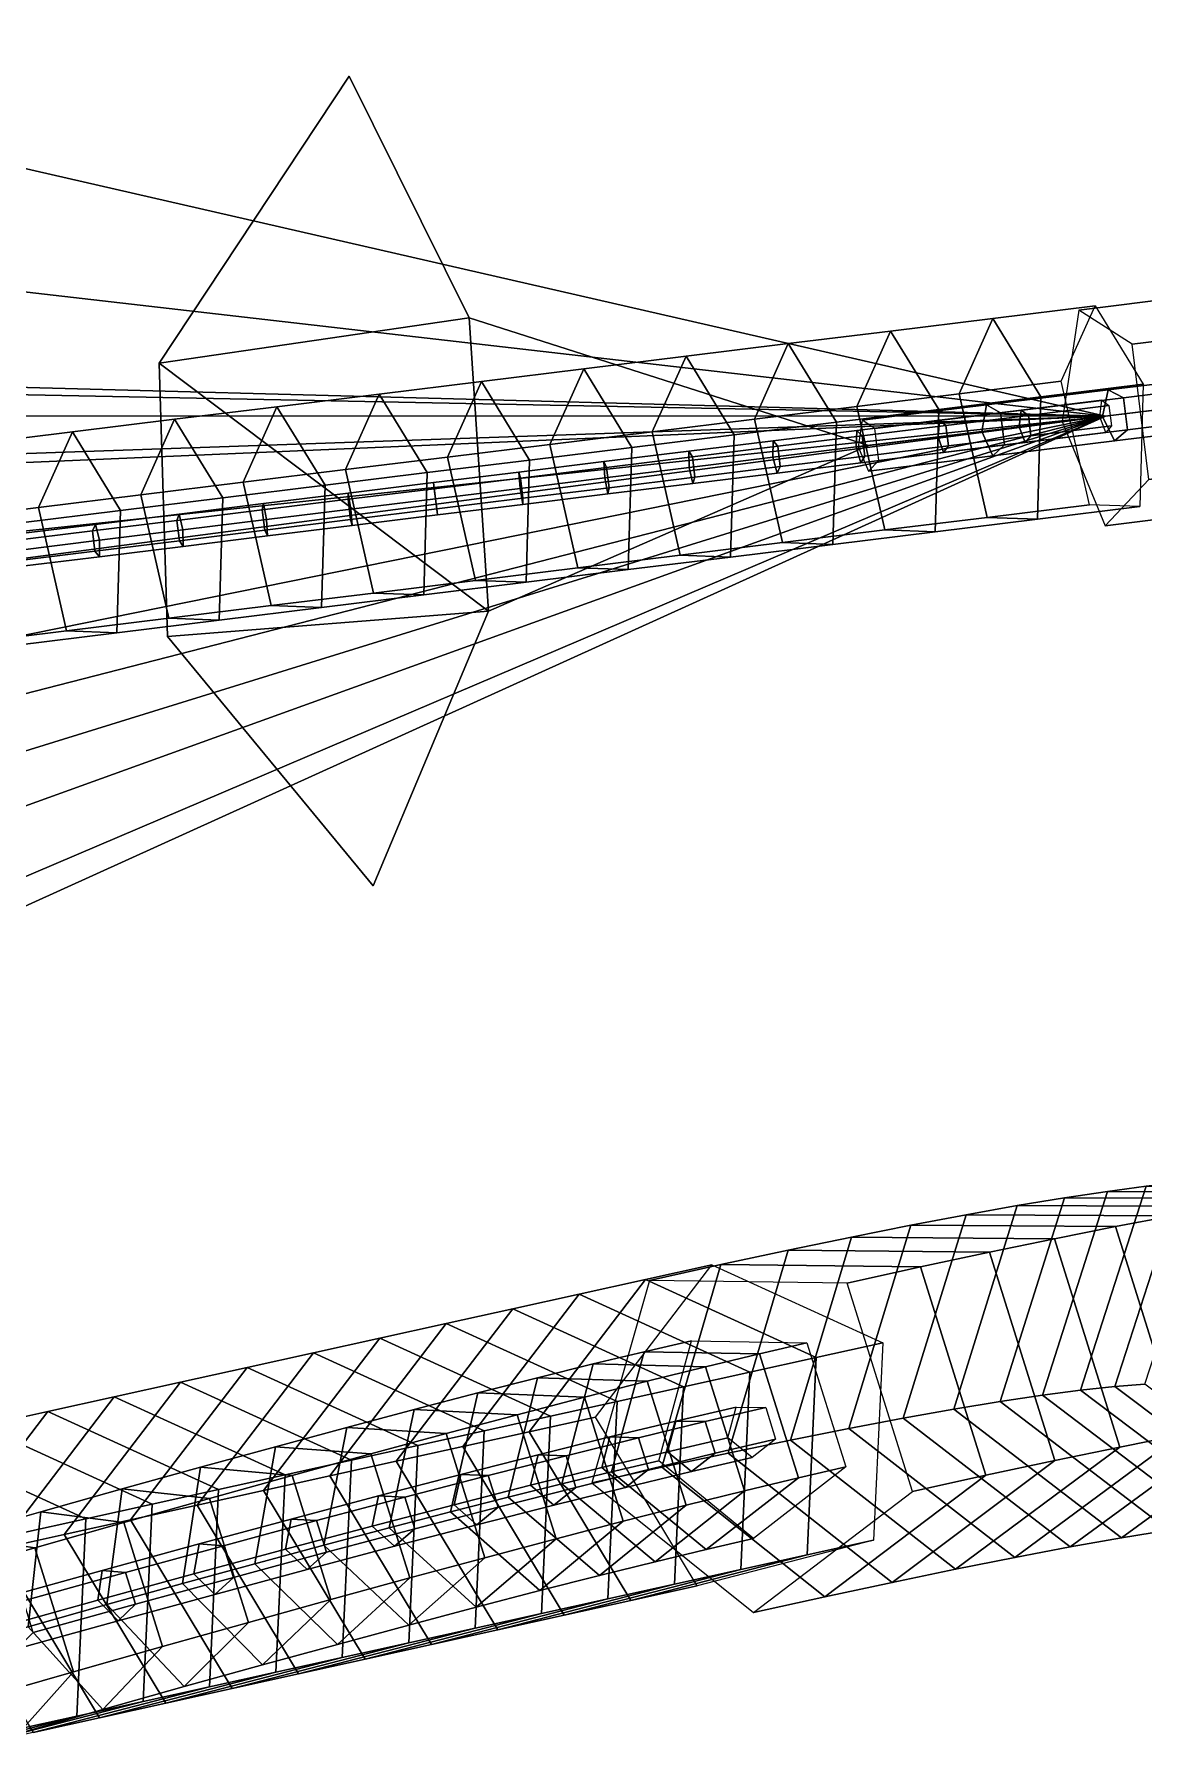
# Model space of a CAD drawing. Header units: metres. Extents: x -366 to 149, y -229 to 234.
# Drawn here: x -53.7 to -33.71, y -27.98 to 2.64 of the extents above; entities that cross this region are included whole.
import ezdxf

# ---------------------------------------------------------------- set-up
doc = ezdxf.new("R2010")
doc.units = ezdxf.units.M

msp = doc.modelspace()

# ---------------------------------------------------------------- linework, layer by layer
at = {"layer": 'coral-li_Intrnd', "color": 3}
for points in [[(-33.01502, -2.1002, 244.0202), (-34.8826, -2.3305, 244.7988), (-35.1802, -4.339, 243.492), (-33.3756, -4.1165, 242.7415)], [(-31.9489, -2.7034, 246.1011), (-33.919, -2.9464, 246.9255), (-34.8826, -2.3305, 244.7988), (-33.01502, -2.1002, 244.0202)], [(-34.5859, -2.2537, 245.5322), (-36.4283, -2.481, 246.3011), (-37.03759, -3.842, 244.439), (-35.1952, -3.6148, 243.6701)], [(-33.7193, -3.6686, 247.1905), (-35.5617, -3.8959, 247.9594), (-36.4283, -2.481, 246.3011), (-34.5859, -2.2537, 245.5322)], [(-38.2707, -2.7082, 247.07), (-40.113, -2.9354, 247.8389), (-40.7223, -4.2965, 245.9769), (-38.8799, -4.06931, 245.2079)], [(-37.404, -4.1231, 248.7283), (-39.2464, -4.3503, 249.4972), (-40.113, -2.9354, 247.8389), (-38.2707, -2.7082, 247.07)], [(-36.4283, -2.481, 246.3011), (-38.2707, -2.7082, 247.07), (-38.8799, -4.06931, 245.2079), (-37.03759, -3.842, 244.439)], [(-35.5617, -3.8959, 247.9594), (-37.404, -4.1231, 248.7283), (-38.2707, -2.7082, 247.07), (-36.4283, -2.481, 246.3011)], [(-31.6483, -5.1404, 246.1011), (-33.6184, -5.3834, 246.9255), (-33.919, -2.9464, 246.9255), (-31.9489, -2.7034, 246.1011)], [(-40.113, -2.9354, 247.8389), (-41.9554, -3.1627, 248.6078), (-42.5646, -4.5237, 246.7458), (-40.7223, -4.2965, 245.9769)], [(-39.2464, -4.3503, 249.4972), (-41.08879, -4.5776, 250.2661), (-41.9554, -3.1627, 248.6078), (-40.113, -2.9354, 247.8389)], [(-41.9554, -3.1627, 248.6078), (-43.7977, -3.3899, 249.3767), (-44.407, -4.751, 247.5147), (-42.5646, -4.5237, 246.7458)], [(-41.08879, -4.5776, 250.2661), (-42.9311, -4.8048, 251.035), (-43.7977, -3.3899, 249.3767), (-41.9554, -3.1627, 248.6078)], [(-45.6401, -3.6171, 250.1456), (-47.4824, -3.8444, 250.9145), (-48.09174, -5.2054, 249.0525), (-46.2493, -4.9782, 248.2836)], [(-44.7735, -5.03208, 251.804), (-46.6158, -5.2593, 252.5729), (-47.4824, -3.8444, 250.9145), (-45.6401, -3.6171, 250.1456)], [(-43.7977, -3.3899, 249.3767), (-45.6401, -3.6171, 250.1456), (-46.2493, -4.9782, 248.2836), (-44.407, -4.751, 247.5147)], [(-42.9311, -4.8048, 251.035), (-44.7735, -5.03208, 251.804), (-45.6401, -3.6171, 250.1456), (-43.7977, -3.3899, 249.3767)], [(-35.1952, -3.6148, 243.6701), (-37.03759, -3.842, 244.439), (-36.5328, -6.06542, 244.9914), (-34.6904, -5.8381, 244.2225)], [(-33.7835, -5.8712, 246.3858), (-35.6259, -6.09851, 247.1547), (-35.5617, -3.8959, 247.9594), (-33.7193, -3.6686, 247.1905)], [(-47.4824, -3.8444, 250.9145), (-49.3248, -4.07163, 251.6834), (-49.934, -5.4327, 249.8214), (-48.09174, -5.2054, 249.0525)], [(-46.6158, -5.2593, 252.5729), (-48.4582, -5.4865, 253.3418), (-49.3248, -4.07163, 251.6834), (-47.4824, -3.8444, 250.9145)], [(-37.03759, -3.842, 244.439), (-38.8799, -4.06931, 245.2079), (-38.3751, -6.2926, 245.7603), (-36.5328, -6.06542, 244.9914)], [(-35.6259, -6.09851, 247.1547), (-37.4682, -6.3257, 247.9236), (-37.404, -4.1231, 248.7283), (-35.5617, -3.8959, 247.9594)], [(-49.3248, -4.07163, 251.6834), (-51.1672, -4.2988, 252.4523), (-51.7764, -5.6599, 250.5903), (-49.934, -5.4327, 249.8214)], [(-48.4582, -5.4865, 253.3418), (-50.3005, -5.7137, 254.1107), (-51.1672, -4.2988, 252.4523), (-49.3248, -4.07163, 251.6834)], [(-38.8799, -4.06931, 245.2079), (-40.7223, -4.2965, 245.9769), (-40.2175, -6.5198, 246.5292), (-38.3751, -6.2926, 245.7603)], [(-37.4682, -6.3257, 247.9236), (-39.3106, -6.5529, 248.6925), (-39.2464, -4.3503, 249.4972), (-37.404, -4.1231, 248.7283)], [(-33.3756, -4.1165, 242.7415), (-35.1802, -4.339, 243.492), (-34.4034, -6.215, 244.7988), (-32.5359, -5.9847, 244.0202)], [(-53.00957, -4.5261, 253.2212), (-54.8519, -4.7533, 253.9901), (-55.4611, -6.1144, 252.1281), (-53.6188, -5.8871, 251.3592)], [(-52.1429, -5.941, 254.8796), (-53.9852, -6.1682, 255.6485), (-54.8519, -4.7533, 253.9901), (-53.00957, -4.5261, 253.2212)], [(-51.1672, -4.2988, 252.4523), (-53.00957, -4.5261, 253.2212), (-53.6188, -5.8871, 251.3592), (-51.7764, -5.6599, 250.5903)], [(-50.3005, -5.7137, 254.1107), (-52.1429, -5.941, 254.8796), (-53.00957, -4.5261, 253.2212), (-51.1672, -4.2988, 252.4523)], [(-42.5646, -4.5237, 246.7458), (-44.407, -4.751, 247.5147), (-43.9022, -6.9743, 248.067), (-42.05991, -6.7471, 247.2981)], [(-41.1529, -6.7802, 249.4614), (-42.9953, -7.00744, 250.2303), (-42.9311, -4.8048, 251.035), (-41.08879, -4.5776, 250.2661)], [(-40.7223, -4.2965, 245.9769), (-42.5646, -4.5237, 246.7458), (-42.05991, -6.7471, 247.2981), (-40.2175, -6.5198, 246.5292)], [(-39.3106, -6.5529, 248.6925), (-41.1529, -6.7802, 249.4614), (-41.08879, -4.5776, 250.2661), (-39.2464, -4.3503, 249.4972)], [(-44.407, -4.751, 247.5147), (-46.2493, -4.9782, 248.2836), (-45.7446, -7.2015, 248.836), (-43.9022, -6.9743, 248.067)], [(-42.9953, -7.00744, 250.2303), (-44.8377, -7.2346, 250.9992), (-44.7735, -5.03208, 251.804), (-42.9311, -4.8048, 251.035)], [(-48.09174, -5.2054, 249.0525), (-49.934, -5.4327, 249.8214), (-49.4293, -7.656, 250.3738), (-47.5869, -7.4288, 249.6049)], [(-46.2493, -4.9782, 248.2836), (-48.09174, -5.2054, 249.0525), (-47.5869, -7.4288, 249.6049), (-45.7446, -7.2015, 248.836)], [(-44.8377, -7.2346, 250.9992), (-46.68, -7.4619, 251.7681), (-46.6158, -5.2593, 252.5729), (-44.7735, -5.03208, 251.804)], [(-32.5359, -5.9847, 244.0202), (-34.4034, -6.215, 244.7988), (-33.6184, -5.3834, 246.9255), (-31.6483, -5.1404, 246.1011)], [(-49.934, -5.4327, 249.8214), (-51.7764, -5.6599, 250.5903), (-51.2716, -7.8832, 251.1427), (-49.4293, -7.656, 250.3738)], [(-48.5224, -7.6891, 252.537), (-50.3647, -7.9163, 253.3059), (-50.3005, -5.7137, 254.1107), (-48.4582, -5.4865, 253.3418)], [(-46.68, -7.4619, 251.7681), (-48.5224, -7.6891, 252.537), (-48.4582, -5.4865, 253.3418), (-46.6158, -5.2593, 252.5729)], [(-51.7764, -5.6599, 250.5903), (-53.6188, -5.8871, 251.3592), (-53.114, -8.1105, 251.9116), (-51.2716, -7.8832, 251.1427)], [(-50.3647, -7.9163, 253.3059), (-52.2071, -8.1436, 254.0748), (-52.1429, -5.941, 254.8796), (-50.3005, -5.7137, 254.1107)], [(-53.6188, -5.8871, 251.3592), (-55.4611, -6.1144, 252.1281), (-54.9564, -8.3377, 252.6805), (-53.114, -8.1105, 251.9116)], [(-52.2071, -8.1436, 254.0748), (-54.0495, -8.3708, 254.8437), (-53.9852, -6.1682, 255.6485), (-52.1429, -5.941, 254.8796)], [(-36.5328, -6.06542, 244.9914), (-38.3751, -6.2926, 245.7603), (-37.4682, -6.3257, 247.9236), (-35.6259, -6.09851, 247.1547)], [(-34.6904, -5.8381, 244.2225), (-36.5328, -6.06542, 244.9914), (-35.6259, -6.09851, 247.1547), (-33.7835, -5.8712, 246.3858)], [(-38.3751, -6.2926, 245.7603), (-40.2175, -6.5198, 246.5292), (-39.3106, -6.5529, 248.6925), (-37.4682, -6.3257, 247.9236)], [(-40.2175, -6.5198, 246.5292), (-42.05991, -6.7471, 247.2981), (-41.1529, -6.7802, 249.4614), (-39.3106, -6.5529, 248.6925)], [(-43.9022, -6.9743, 248.067), (-45.7446, -7.2015, 248.836), (-44.8377, -7.2346, 250.9992), (-42.9953, -7.00744, 250.2303)], [(-42.05991, -6.7471, 247.2981), (-43.9022, -6.9743, 248.067), (-42.9953, -7.00744, 250.2303), (-41.1529, -6.7802, 249.4614)], [(-45.7446, -7.2015, 248.836), (-47.5869, -7.4288, 249.6049), (-46.68, -7.4619, 251.7681), (-44.8377, -7.2346, 250.9992)], [(-47.5869, -7.4288, 249.6049), (-49.4293, -7.656, 250.3738), (-48.5224, -7.6891, 252.537), (-46.68, -7.4619, 251.7681)], [(-51.2716, -7.8832, 251.1427), (-53.114, -8.1105, 251.9116), (-52.2071, -8.1436, 254.0748), (-50.3647, -7.9163, 253.3059)], [(-49.4293, -7.656, 250.3738), (-51.2716, -7.8832, 251.1427), (-50.3647, -7.9163, 253.3059), (-48.5224, -7.6891, 252.537)], [(-53.114, -8.1105, 251.9116), (-54.9564, -8.3377, 252.6805), (-54.0495, -8.3708, 254.8437), (-52.2071, -8.1436, 254.0748)], [(-33.03962, -18.04634, 348.9781), (-33.664, -18.1145, 352.208), (-34.847, -21.788, 351.902), (-34.2325, -21.7207, 348.7269)], [(-32.4908, -18.00245, 345.7341), (-33.03962, -18.04634, 348.9781), (-34.2325, -21.7207, 348.7269), (-33.6924, -21.6774, 345.5378)], [(-35.1385, -18.3235, 358.6177), (-35.9876, -18.4643, 361.7936), (-37.1332, -22.1325, 361.3249), (-36.2978, -21.9939, 358.2029)], [(-34.3638, -18.2069, 355.4219), (-35.1385, -18.3235, 358.6177), (-36.2978, -21.9939, 358.2029), (-35.5356, -21.8791, 355.0613)], [(-31.3759, -18.3341, 359.529), (-32.2473, -18.4784, 362.7926), (-35.9876, -18.4643, 361.7936), (-35.1385, -18.3235, 358.6177)], [(-33.664, -18.1145, 352.208), (-34.3638, -18.2069, 355.4219), (-35.5356, -21.8791, 355.0613), (-34.847, -21.788, 351.902)], [(-30.5809, -18.2146, 356.245), (-31.3759, -18.3341, 359.529), (-35.1385, -18.3235, 358.6177), (-34.3638, -18.2069, 355.4219)], [(-29.8629, -18.1199, 352.9424), (-30.5809, -18.2146, 356.245), (-34.3638, -18.2069, 355.4219), (-33.664, -18.1145, 352.208)], [(-36.9106, -18.6291, 364.9476), (-37.9071, -18.8178, 368.0779), (-39.0215, -22.4805, 367.5025), (-38.0413, -22.2947, 364.4254)], [(-35.9876, -18.4643, 361.7936), (-36.9106, -18.6291, 364.9476), (-38.0413, -22.2947, 364.4254), (-37.1332, -22.1325, 361.3249)], [(-33.1948, -18.6474, 366.0338), (-34.2176, -18.841, 369.2505), (-37.9071, -18.8178, 368.0779), (-36.9106, -18.6291, 364.9476)], [(-32.2473, -18.4784, 362.7926), (-33.1948, -18.6474, 366.0338), (-36.9106, -18.6291, 364.9476), (-35.9876, -18.4643, 361.7936)], [(-32.01791, -22.4013, 366.182), (-33.04075, -22.5949, 369.3988), (-34.2176, -18.841, 369.2505), (-33.1948, -18.6474, 366.0338)], [(-37.9071, -18.8178, 368.0779), (-38.9763, -19.03046, 371.1825), (-40.07323, -22.6897, 370.5544), (-39.0215, -22.4805, 367.5025)], [(-34.2176, -18.841, 369.2505), (-35.3152, -19.05914, 372.4409), (-38.9763, -19.03046, 371.1825), (-37.9071, -18.8178, 368.0779)], [(-33.04075, -22.5949, 369.3988), (-34.1383, -22.813, 372.5892), (-35.3152, -19.05914, 372.4409), (-34.2176, -18.841, 369.2505)], [(-40.1176, -19.2667, 374.2596), (-41.3304, -19.5265, 377.3073), (-42.3887, -23.1778, 376.5751), (-41.1958, -22.9221, 373.5792)], [(-36.487, -19.3015, 375.6031), (-37.7322, -19.5682, 378.7352), (-41.3304, -19.5265, 377.3073), (-40.1176, -19.2667, 374.2596)], [(-38.9763, -19.03046, 371.1825), (-40.1176, -19.2667, 374.2596), (-41.1958, -22.9221, 373.5792), (-40.07323, -22.6897, 370.5544)], [(-35.3152, -19.05914, 372.4409), (-36.487, -19.3015, 375.6031), (-40.1176, -19.2667, 374.2596), (-38.9763, -19.03046, 371.1825)], [(-34.1383, -22.813, 372.5892), (-35.3101, -23.05548, 375.7514), (-36.487, -19.3015, 375.6031), (-35.3152, -19.05914, 372.4409)], [(-41.4886, -19.5305, 380.8287), (-42.6849, -19.7945, 383.6408), (-44.7821, -22.5407, 382.4909), (-43.5859, -22.2768, 379.6788)], [(-41.3304, -19.5265, 377.3073), (-42.6139, -19.8098, 380.3238), (-43.6511, -23.4564, 379.5403), (-42.3887, -23.1778, 376.5751)], [(-38.4127, -20.9378, 382.005), (-39.6089, -21.2018, 384.8172), (-42.6849, -19.7945, 383.6408), (-41.4886, -19.5305, 380.8287)], [(-37.7322, -19.5682, 378.7352), (-39.05006, -19.8589, 381.8352), (-42.6139, -19.8098, 380.3238), (-41.3304, -19.5265, 377.3073)], [(-36.5553, -23.3221, 378.8835), (-37.8731, -23.6128, 381.9835), (-39.05006, -19.8589, 381.8352), (-37.7322, -19.5682, 378.7352)], [(-35.3101, -23.05548, 375.7514), (-36.5553, -23.3221, 378.8835), (-37.7322, -19.5682, 378.7352), (-36.487, -19.3015, 375.6031)], [(-42.6849, -19.7945, 383.6408), (-43.8811, -20.05846, 386.453), (-45.9784, -22.8047, 385.3031), (-44.7821, -22.5407, 382.4909)], [(-39.6089, -21.2018, 384.8172), (-40.8052, -21.4657, 387.6294), (-43.8811, -20.05846, 386.453), (-42.6849, -19.7945, 383.6408)], [(-43.8811, -20.05846, 386.453), (-45.07737, -20.3224, 389.2652), (-47.1746, -23.06868, 388.1153), (-45.9784, -22.8047, 385.3031)], [(-40.8052, -21.4657, 387.6294), (-42.00145, -21.7297, 390.4415), (-45.07737, -20.3224, 389.2652), (-43.8811, -20.05846, 386.453)], [(-45.07737, -20.3224, 389.2652), (-46.2736, -20.5863, 392.0773), (-48.3708, -23.3326, 390.9274), (-47.1746, -23.06868, 388.1153)], [(-42.00145, -21.7297, 390.4415), (-43.1976, -21.9936, 393.2537), (-46.2736, -20.5863, 392.0773), (-45.07737, -20.3224, 389.2652)], [(-46.2736, -20.5863, 392.0773), (-47.4698, -20.8503, 394.8895), (-49.5671, -23.5965, 393.7396), (-48.3708, -23.3326, 390.9274)], [(-43.1976, -21.9936, 393.2537), (-44.3939, -22.2576, 396.0659), (-47.4698, -20.8503, 394.8895), (-46.2736, -20.5863, 392.0773)], [(-48.666, -21.1142, 397.7017), (-49.8623, -21.3782, 400.5138), (-51.9595, -24.1244, 399.3639), (-50.7633, -23.8605, 396.5518)], [(-47.4698, -20.8503, 394.8895), (-48.666, -21.1142, 397.7017), (-50.7633, -23.8605, 396.5518), (-49.5671, -23.5965, 393.7396)], [(-45.5901, -22.5215, 398.878), (-46.7863, -22.7855, 401.6902), (-49.8623, -21.3782, 400.5138), (-48.666, -21.1142, 397.7017)], [(-44.3939, -22.2576, 396.0659), (-45.5901, -22.5215, 398.878), (-48.666, -21.1142, 397.7017), (-47.4698, -20.8503, 394.8895)], [(-42.7095, -21.09443, 382.2798), (-43.6303, -21.316, 383.9768), (-44.1904, -23.4734, 383.3918), (-43.2996, -23.2588, 381.7534)], [(-40.6325, -21.1337, 383.2772), (-41.6021, -21.3669, 385.0696), (-43.6303, -21.316, 383.9768), (-42.7095, -21.09443, 382.2798)], [(-41.8563, -20.8968, 380.511), (-42.7095, -21.09443, 382.2798), (-43.2996, -23.2588, 381.7534), (-42.4465, -23.06125, 379.9846)], [(-39.7794, -20.9361, 381.5084), (-40.6325, -21.1337, 383.2772), (-42.7095, -21.09443, 382.2798), (-41.8563, -20.8968, 380.511)], [(-39.07891, -23.1705, 381.5966), (-39.932, -23.3681, 383.3654), (-40.6325, -21.1337, 383.2772), (-39.7794, -20.9361, 381.5084)], [(-38.5768, -24.4925, 381.6016), (-39.773, -24.7565, 384.4137), (-39.6089, -21.2018, 384.8172), (-38.4127, -20.9378, 382.005)], [(-49.8623, -21.3782, 400.5138), (-51.05855, -21.6421, 403.326), (-53.1558, -24.3884, 402.1761), (-51.9595, -24.1244, 399.3639)], [(-46.7863, -22.7855, 401.6902), (-47.9826, -23.04949, 404.5023), (-51.05855, -21.6421, 403.326), (-49.8623, -21.3782, 400.5138)], [(-43.6303, -21.316, 383.9768), (-44.6289, -21.564, 385.6255), (-45.1563, -23.7133, 384.9834), (-44.1904, -23.4734, 383.3918)], [(-41.6021, -21.3669, 385.0696), (-42.654, -21.6279, 386.8112), (-44.6289, -21.564, 385.6255), (-43.6303, -21.316, 383.9768)], [(-40.9016, -23.6013, 385.1579), (-41.9535, -23.8623, 386.8994), (-42.654, -21.6279, 386.8112), (-41.6021, -21.3669, 385.0696)], [(-39.932, -23.3681, 383.3654), (-40.9016, -23.6013, 385.1579), (-41.6021, -21.3669, 385.0696), (-40.6325, -21.1337, 383.2772)], [(-39.773, -24.7565, 384.4137), (-40.9693, -25.02048, 387.2259), (-40.8052, -21.4657, 387.6294), (-39.6089, -21.2018, 384.8172)], [(-51.05855, -21.6421, 403.326), (-52.2547, -21.9061, 406.1382), (-54.352, -24.6524, 404.9883), (-53.1558, -24.3884, 402.1761)], [(-47.9826, -23.04949, 404.5023), (-49.1788, -23.3134, 407.3145), (-52.2547, -21.9061, 406.1382), (-51.05855, -21.6421, 403.326)], [(-44.6289, -21.564, 385.6255), (-45.703, -21.8377, 387.2218), (-46.1951, -23.9781, 386.5244), (-45.1563, -23.7133, 384.9834)], [(-42.654, -21.6279, 386.8112), (-43.7856, -21.916, 388.4976), (-45.703, -21.8377, 387.2218), (-44.6289, -21.564, 385.6255)], [(-41.9535, -23.8623, 386.8994), (-43.08517, -24.1504, 388.5858), (-43.7856, -21.916, 388.4976), (-42.654, -21.6279, 386.8112)], [(-42.1655, -25.2844, 390.0381), (-43.3618, -25.5483, 392.8502), (-43.1976, -21.9936, 393.2537), (-42.00145, -21.7297, 390.4415)], [(-40.9693, -25.02048, 387.2259), (-42.1655, -25.2844, 390.0381), (-42.00145, -21.7297, 390.4415), (-40.8052, -21.4657, 387.6294)], [(-34.2325, -21.7207, 348.7269), (-34.847, -21.788, 351.902), (-31.7881, -24.09811, 352.4444), (-31.1636, -24.02993, 349.2145)], [(-33.6924, -21.6774, 345.5378), (-34.2325, -21.7207, 348.7269), (-31.1636, -24.02993, 349.2145), (-30.6149, -23.986, 345.9704)], [(-52.2547, -21.9061, 406.1382), (-53.451, -22.17, 408.9503), (-55.5483, -24.9163, 407.8004), (-54.352, -24.6524, 404.9883)], [(-49.1788, -23.3134, 407.3145), (-50.3751, -23.5773, 410.1267), (-53.451, -22.17, 408.9503), (-52.2547, -21.9061, 406.1382)], [(-45.703, -21.8377, 387.2218), (-46.8501, -22.1365, 388.7619), (-47.3043, -24.2671, 388.011), (-46.1951, -23.9781, 386.5244)], [(-43.7856, -21.916, 388.4976), (-44.9943, -22.2307, 390.1248), (-46.8501, -22.1365, 388.7619), (-45.703, -21.8377, 387.2218)], [(-43.08517, -24.1504, 388.5858), (-44.2938, -24.4651, 390.213), (-44.9943, -22.2307, 390.1248), (-43.7856, -21.916, 388.4976)], [(-43.3618, -25.5483, 392.8502), (-44.558, -25.8123, 395.6624), (-44.3939, -22.2576, 396.0659), (-43.1976, -21.9936, 393.2537)], [(-36.2978, -21.9939, 358.2029), (-37.1332, -22.1325, 361.3249), (-34.1116, -24.4479, 362.0299), (-33.2625, -24.3071, 358.8541)], [(-35.5356, -21.8791, 355.0613), (-36.2978, -21.9939, 358.2029), (-33.2625, -24.3071, 358.8541), (-32.4878, -24.1905, 355.6582)], [(-34.847, -21.788, 351.902), (-35.5356, -21.8791, 355.0613), (-32.4878, -24.1905, 355.6582), (-31.7881, -24.09811, 352.4444)], [(-53.451, -22.17, 408.9503), (-54.6472, -22.434, 411.7625), (-56.7445, -25.1803, 410.6126), (-55.5483, -24.9163, 407.8004)], [(-50.3751, -23.5773, 410.1267), (-51.5713, -23.8413, 412.9388), (-54.6472, -22.434, 411.7625), (-53.451, -22.17, 408.9503)], [(-46.8501, -22.1365, 388.7619), (-48.06726, -22.4596, 390.2422), (-48.4812, -24.5797, 389.4397), (-47.3043, -24.2671, 388.011)], [(-44.9943, -22.2307, 390.1248), (-46.277, -22.571, 391.6888), (-48.06726, -22.4596, 390.2422), (-46.8501, -22.1365, 388.7619)], [(-44.2938, -24.4651, 390.213), (-45.5765, -24.8054, 391.777), (-46.277, -22.571, 391.6888), (-44.9943, -22.2307, 390.1248)], [(-44.558, -25.8123, 395.6624), (-45.7542, -26.07629, 398.4745), (-45.5901, -22.5215, 398.878), (-44.3939, -22.2576, 396.0659)], [(-43.5859, -22.2768, 379.6788), (-44.7821, -22.5407, 382.4909), (-42.9519, -25.5793, 382.9843), (-41.7557, -25.3153, 380.1721)], [(-38.0413, -22.2947, 364.4254), (-39.0215, -22.4805, 367.5025), (-36.03117, -24.8014, 368.3142), (-35.03474, -24.6127, 365.184)], [(-37.1332, -22.1325, 361.3249), (-38.0413, -22.2947, 364.4254), (-35.03474, -24.6127, 365.184), (-34.1116, -24.4479, 362.0299)], [(-34.1116, -24.4479, 362.0299), (-35.03474, -24.6127, 365.184), (-32.01791, -22.4013, 366.182), (-31.07047, -22.2323, 362.9409)], [(-33.2625, -24.3071, 358.8541), (-34.1116, -24.4479, 362.0299), (-31.07047, -22.2323, 362.9409), (-30.199, -22.08802, 359.6773)], [(-51.5713, -23.8413, 412.9388), (-52.7675, -24.1053, 415.751), (-55.8434, -22.6979, 414.5746), (-54.6472, -22.434, 411.7625)], [(-48.06726, -22.4596, 390.2422), (-49.3516, -22.8063, 391.6589), (-49.7229, -24.915, 390.807), (-48.4812, -24.5797, 389.4397)], [(-46.277, -22.571, 391.6888), (-47.6307, -22.9363, 393.1859), (-49.3516, -22.8063, 391.6589), (-48.06726, -22.4596, 390.2422)], [(-45.5765, -24.8054, 391.777), (-46.9302, -25.1707, 393.2742), (-47.6307, -22.9363, 393.1859), (-46.277, -22.571, 391.6888)], [(-45.7542, -26.07629, 398.4745), (-46.9505, -26.3402, 401.2867), (-46.7863, -22.7855, 401.6902), (-45.5901, -22.5215, 398.878)], [(-44.7821, -22.5407, 382.4909), (-45.9784, -22.8047, 385.3031), (-44.1482, -25.8432, 385.7964), (-42.9519, -25.5793, 382.9843)], [(-39.0215, -22.4805, 367.5025), (-40.07323, -22.6897, 370.5544), (-37.1003, -25.01406, 371.4188), (-36.03117, -24.8014, 368.3142)], [(-36.03117, -24.8014, 368.3142), (-37.1003, -25.01406, 371.4188), (-34.1383, -22.813, 372.5892), (-33.04075, -22.5949, 369.3988)], [(-35.03474, -24.6127, 365.184), (-36.03117, -24.8014, 368.3142), (-33.04075, -22.5949, 369.3988), (-32.01791, -22.4013, 366.182)], [(-52.7675, -24.1053, 415.751), (-53.9638, -24.3692, 418.5632), (-57.03973, -22.9619, 417.3868), (-55.8434, -22.6979, 414.5746)], [(-49.3516, -22.8063, 391.6589), (-50.7, -23.1757, 393.0088), (-51.02647, -25.2722, 392.1096), (-49.7229, -24.915, 390.807)], [(-47.6307, -22.9363, 393.1859), (-49.05223, -23.3256, 394.6126), (-50.7, -23.1757, 393.0088), (-49.3516, -22.8063, 391.6589)], [(-46.9302, -25.1707, 393.2742), (-48.3517, -25.56, 394.7009), (-49.05223, -23.3256, 394.6126), (-47.6307, -22.9363, 393.1859)], [(-46.9505, -26.3402, 401.2867), (-48.1467, -26.6041, 404.0989), (-47.9826, -23.04949, 404.5023), (-46.7863, -22.7855, 401.6902)], [(-45.9784, -22.8047, 385.3031), (-47.1746, -23.06868, 388.1153), (-45.3444, -26.1072, 388.6086), (-44.1482, -25.8432, 385.7964)], [(-41.1958, -22.9221, 373.5792), (-42.3887, -23.1778, 376.5751), (-39.4544, -25.5101, 377.5436), (-38.2417, -25.2503, 374.4959)], [(-40.07323, -22.6897, 370.5544), (-41.1958, -22.9221, 373.5792), (-38.2417, -25.2503, 374.4959), (-37.1003, -25.01406, 371.4188)], [(-37.1003, -25.01406, 371.4188), (-38.2417, -25.2503, 374.4959), (-35.3101, -23.05548, 375.7514), (-34.1383, -22.813, 372.5892)], [(-50.7, -23.1757, 393.0088), (-52.1093, -23.567, 394.2885), (-52.3887, -25.6505, 393.3445), (-51.02647, -25.2722, 392.1096)], [(-49.05223, -23.3256, 394.6126), (-50.538, -23.738, 395.9653), (-52.1093, -23.567, 394.2885), (-50.7, -23.1757, 393.0088)], [(-48.1467, -26.6041, 404.0989), (-49.3429, -26.8681, 406.911), (-49.1788, -23.3134, 407.3145), (-47.9826, -23.04949, 404.5023)], [(-47.1746, -23.06868, 388.1153), (-48.3708, -23.3326, 390.9274), (-46.5406, -26.3711, 391.4207), (-45.3444, -26.1072, 388.6086)], [(-43.2996, -23.2588, 381.7534), (-44.1904, -23.4734, 383.3918), (-42.5136, -24.8776, 384.1175), (-41.5929, -24.656, 382.4205)], [(-42.3887, -23.1778, 376.5751), (-43.6511, -23.4564, 379.5403), (-40.7379, -25.7934, 380.5602), (-39.4544, -25.5101, 377.5436)], [(-42.4465, -23.06125, 379.9846), (-43.2996, -23.2588, 381.7534), (-41.5929, -24.656, 382.4205), (-40.7397, -24.4584, 380.6517)], [(-40.7397, -24.4584, 380.6517), (-41.5929, -24.656, 382.4205), (-39.932, -23.3681, 383.3654), (-39.07891, -23.1705, 381.5966)], [(-38.2417, -25.2503, 374.4959), (-39.4544, -25.5101, 377.5436), (-36.5553, -23.3221, 378.8835), (-35.3101, -23.05548, 375.7514)], [(-52.1093, -23.567, 394.2885), (-53.576, -23.9792, 395.495), (-53.8064, -26.04902, 394.5086), (-52.3887, -25.6505, 393.3445)], [(-50.538, -23.738, 395.9653), (-52.08453, -24.1724, 397.2409), (-53.576, -23.9792, 395.495), (-52.1093, -23.567, 394.2885)], [(-50.5392, -27.1321, 409.7232), (-51.7354, -27.396, 412.5354), (-51.5713, -23.8413, 412.9388), (-50.3751, -23.5773, 410.1267)], [(-49.3429, -26.8681, 406.911), (-50.5392, -27.1321, 409.7232), (-50.3751, -23.5773, 410.1267), (-49.1788, -23.3134, 407.3145)], [(-48.3517, -25.56, 394.7009), (-49.8374, -25.9724, 396.0536), (-50.538, -23.738, 395.9653), (-49.05223, -23.3256, 394.6126)], [(-48.3708, -23.3326, 390.9274), (-49.5671, -23.5965, 393.7396), (-47.7369, -26.6351, 394.2329), (-46.5406, -26.3711, 391.4207)], [(-44.1904, -23.4734, 383.3918), (-45.1563, -23.7133, 384.9834), (-43.5123, -25.1256, 385.7662), (-42.5136, -24.8776, 384.1175)], [(-41.5929, -24.656, 382.4205), (-42.5136, -24.8776, 384.1175), (-40.9016, -23.6013, 385.1579), (-39.932, -23.3681, 383.3654)], [(-39.4544, -25.5101, 377.5436), (-40.7379, -25.7934, 380.5602), (-37.8731, -23.6128, 381.9835), (-36.5553, -23.3221, 378.8835)], [(-51.7354, -27.396, 412.5354), (-52.9316, -27.66, 415.3475), (-52.7675, -24.1053, 415.751), (-51.5713, -23.8413, 412.9388)], [(-49.8374, -25.9724, 396.0536), (-51.384, -26.4069, 397.3291), (-52.08453, -24.1724, 397.2409), (-50.538, -23.738, 395.9653)], [(-50.7633, -23.8605, 396.5518), (-51.9595, -24.1244, 399.3639), (-50.1293, -27.163, 399.8572), (-48.9331, -26.899, 397.0451)], [(-49.5671, -23.5965, 393.7396), (-50.7633, -23.8605, 396.5518), (-48.9331, -26.899, 397.0451), (-47.7369, -26.6351, 394.2329)], [(-45.1563, -23.7133, 384.9834), (-46.1951, -23.9781, 386.5244), (-44.5864, -25.3993, 387.3625), (-43.5123, -25.1256, 385.7662)], [(-43.5123, -25.1256, 385.7662), (-44.5864, -25.3993, 387.3625), (-43.08517, -24.1504, 388.5858), (-41.9535, -23.8623, 386.8994)], [(-42.5136, -24.8776, 384.1175), (-43.5123, -25.1256, 385.7662), (-41.9535, -23.8623, 386.8994), (-40.9016, -23.6013, 385.1579)], [(-53.576, -23.9792, 395.495), (-55.09673, -24.4113, 396.6254), (-55.2762, -26.4667, 395.5992), (-53.8064, -26.04902, 394.5086)], [(-52.08453, -24.1724, 397.2409), (-53.688, -24.628, 398.4361), (-55.09673, -24.4113, 396.6254), (-53.576, -23.9792, 395.495)], [(-52.9316, -27.66, 415.3475), (-54.1279, -27.9239, 418.1597), (-53.9638, -24.3692, 418.5632), (-52.7675, -24.1053, 415.751)], [(-51.384, -26.4069, 397.3291), (-52.9875, -26.8624, 398.5244), (-53.688, -24.628, 398.4361), (-52.08453, -24.1724, 397.2409)], [(-51.9595, -24.1244, 399.3639), (-53.1558, -24.3884, 402.1761), (-51.3256, -27.4269, 402.6694), (-50.1293, -27.163, 399.8572)], [(-46.1951, -23.9781, 386.5244), (-47.3043, -24.2671, 388.011), (-45.7335, -25.6981, 388.9026), (-44.5864, -25.3993, 387.3625)], [(-44.5864, -25.3993, 387.3625), (-45.7335, -25.6981, 388.9026), (-44.2938, -24.4651, 390.213), (-43.08517, -24.1504, 388.5858)], [(-53.688, -24.628, 398.4361), (-55.3447, -25.1034, 399.5482), (-56.6676, -24.8622, 397.6769), (-55.09673, -24.4113, 396.6254)], [(-53.1558, -24.3884, 402.1761), (-54.352, -24.6524, 404.9883), (-52.5218, -27.6909, 405.4816), (-51.3256, -27.4269, 402.6694)], [(-47.3043, -24.2671, 388.011), (-48.4812, -24.5797, 389.4397), (-46.9506, -26.02123, 390.3828), (-45.7335, -25.6981, 388.9026)], [(-45.7335, -25.6981, 388.9026), (-46.9506, -26.02123, 390.3828), (-45.5765, -24.8054, 391.777), (-44.2938, -24.4651, 390.213)], [(-41.7557, -25.3153, 380.1721), (-42.9519, -25.5793, 382.9843), (-39.773, -24.7565, 384.4137), (-38.5768, -24.4925, 381.6016)], [(-54.352, -24.6524, 404.9883), (-55.5483, -24.9163, 407.8004), (-53.7181, -27.9548, 408.2937), (-52.5218, -27.6909, 405.4816)], [(-52.9875, -26.8624, 398.5244), (-54.6442, -27.3378, 399.6365), (-55.3447, -25.1034, 399.5482), (-53.688, -24.628, 398.4361)], [(-48.4812, -24.5797, 389.4397), (-49.7229, -24.915, 390.807), (-48.235, -26.3679, 391.7996), (-46.9506, -26.02123, 390.3828)], [(-42.9519, -25.5793, 382.9843), (-44.1482, -25.8432, 385.7964), (-40.9693, -25.02048, 387.2259), (-39.773, -24.7565, 384.4137)], [(-49.7229, -24.915, 390.807), (-51.02647, -25.2722, 392.1096), (-49.5834, -26.7373, 393.1494), (-48.235, -26.3679, 391.7996)], [(-46.9506, -26.02123, 390.3828), (-48.235, -26.3679, 391.7996), (-46.9302, -25.1707, 393.2742), (-45.5765, -24.8054, 391.777)], [(-44.1482, -25.8432, 385.7964), (-45.3444, -26.1072, 388.6086), (-42.1655, -25.2844, 390.0381), (-40.9693, -25.02048, 387.2259)], [(-51.02647, -25.2722, 392.1096), (-52.3887, -25.6505, 393.3445), (-50.9927, -27.1286, 394.4292), (-49.5834, -26.7373, 393.1494)], [(-48.235, -26.3679, 391.7996), (-49.5834, -26.7373, 393.1494), (-48.3517, -25.56, 394.7009), (-46.9302, -25.1707, 393.2742)], [(-45.3444, -26.1072, 388.6086), (-46.5406, -26.3711, 391.4207), (-43.3618, -25.5483, 392.8502), (-42.1655, -25.2844, 390.0381)], [(-52.3887, -25.6505, 393.3445), (-53.8064, -26.04902, 394.5086), (-52.4594, -27.5408, 395.6357), (-50.9927, -27.1286, 394.4292)], [(-49.5834, -26.7373, 393.1494), (-50.9927, -27.1286, 394.4292), (-49.8374, -25.9724, 396.0536), (-48.3517, -25.56, 394.7009)], [(-46.5406, -26.3711, 391.4207), (-47.7369, -26.6351, 394.2329), (-44.558, -25.8123, 395.6624), (-43.3618, -25.5483, 392.8502)], [(-50.9927, -27.1286, 394.4292), (-52.4594, -27.5408, 395.6357), (-51.384, -26.4069, 397.3291), (-49.8374, -25.9724, 396.0536)], [(-47.7369, -26.6351, 394.2329), (-48.9331, -26.899, 397.0451), (-45.7542, -26.07629, 398.4745), (-44.558, -25.8123, 395.6624)], [(-53.8064, -26.04902, 394.5086), (-55.2762, -26.4667, 395.5992), (-53.9801, -27.9729, 396.7661), (-52.4594, -27.5408, 395.6357)], [(-48.9331, -26.899, 397.0451), (-50.1293, -27.163, 399.8572), (-46.9505, -26.3402, 401.2867), (-45.7542, -26.07629, 398.4745)], [(-52.4594, -27.5408, 395.6357), (-53.9801, -27.9729, 396.7661), (-52.9875, -26.8624, 398.5244), (-51.384, -26.4069, 397.3291)], [(-51.3256, -27.4269, 402.6694), (-52.5218, -27.6909, 405.4816), (-49.3429, -26.8681, 406.911), (-48.1467, -26.6041, 404.0989)], [(-50.1293, -27.163, 399.8572), (-51.3256, -27.4269, 402.6694), (-48.1467, -26.6041, 404.0989), (-46.9505, -26.3402, 401.2867)], [(-53.9801, -27.9729, 396.7661), (-55.551, -28.4238, 397.8176), (-54.6442, -27.3378, 399.6365), (-52.9875, -26.8624, 398.5244)], [(-52.5218, -27.6909, 405.4816), (-53.7181, -27.9548, 408.2937), (-50.5392, -27.1321, 409.7232), (-49.3429, -26.8681, 406.911)], [(-53.7181, -27.9548, 408.2937), (-54.9143, -28.2188, 411.1059), (-51.7354, -27.396, 412.5354), (-50.5392, -27.1321, 409.7232)], [(-54.9143, -28.2188, 411.1059), (-56.1105, -28.4827, 413.9181), (-52.9316, -27.66, 415.3475), (-51.7354, -27.396, 412.5354)], [(-56.1105, -28.4827, 413.9181), (-57.3068, -28.7467, 416.7302), (-54.1279, -27.9239, 418.1597), (-52.9316, -27.66, 415.3475)]]:
    msp.add_3dface(points, dxfattribs=at)
at = {"layer": 'coral-li_Leaf', "color": 3}
for points in [[(-48.02463, 1.8799, 246.3895), (-51.4473, -3.285, 250.0778), (-45.8593, -2.473, 250.8834)], [(-48.02463, 1.8799, 246.3895), (-45.8593, -2.473, 250.8834), (-51.4473, -3.285, 250.0778)], [(-45.8593, -2.473, 250.8834), (-51.4473, -3.285, 250.0778), (-45.511, -7.7551, 251.5158)], [(-45.8593, -2.473, 250.8834), (-45.511, -7.7551, 251.5158), (-51.4473, -3.285, 250.0778)], [(-45.8593, -2.473, 250.8834), (-45.511, -7.7551, 251.5158), (-38.6665, -4.769, 249.4914)], [(-45.8593, -2.473, 250.8834), (-38.6665, -4.769, 249.4914), (-45.511, -7.7551, 251.5158)], [(-45.511, -7.7551, 251.5158), (-51.4473, -3.285, 250.0778), (-51.298, -8.2099, 249.4541)], [(-45.511, -7.7551, 251.5158), (-51.298, -8.2099, 249.4541), (-51.4473, -3.285, 250.0778)], [(-51.298, -8.2099, 249.4541), (-47.5884, -12.7045, 247.5647), (-45.511, -7.7551, 251.5158)], [(-51.298, -8.2099, 249.4541), (-45.511, -7.7551, 251.5158), (-47.5884, -12.7045, 247.5647)]]:
    msp.add_3dface(points, dxfattribs=at)
at = {"layer": 'coral-li_Mrstm', "color": 3}
for points in [[(-73.8306, 0.2917, 258.8369), (-72.09777, 4.404, 259.4674), (-34.3975, -4.2425, 245.3961)], [(-73.8306, 0.2917, 258.8369), (-34.3975, -4.2425, 245.3961), (-72.09777, 4.404, 259.4674)], [(-34.3975, -4.2425, 245.3961), (-73.09197, -4.2339, 259.2456), (-73.8306, 0.2917, 258.8369)], [(-34.3975, -4.2425, 245.3961), (-73.8306, 0.2917, 258.8369), (-73.09197, -4.2339, 259.2456)], [(-34.3975, -4.2425, 245.3961), (-70.6654, -5.4952, 264.687), (-69.2726, -3.5531, 268.6219)], [(-34.3975, -4.2425, 245.3961), (-69.2726, -3.5531, 268.6219), (-70.6654, -5.4952, 264.687)], [(-69.2726, -3.5531, 268.6219), (-66.01579, -3.4016, 271.7333), (-34.3975, -4.2425, 245.3961)], [(-69.2726, -3.5531, 268.6219), (-34.3975, -4.2425, 245.3961), (-66.01579, -3.4016, 271.7333)], [(-34.3975, -4.2425, 245.3961), (-73.6882, -9.4072, 256.2881), (-75.5262, -8.6125, 252.1426)], [(-34.3975, -4.2425, 245.3961), (-75.5262, -8.6125, 252.1426), (-73.6882, -9.4072, 256.2881)], [(-75.5262, -8.6125, 252.1426), (-75.4039, -6.00333, 248.47), (-34.3975, -4.2425, 245.3961)], [(-75.5262, -8.6125, 252.1426), (-34.3975, -4.2425, 245.3961), (-75.4039, -6.00333, 248.47)], [(-34.3975, -4.2425, 245.3961), (-71.6778, -13.8216, 259.8005), (-72.1037, -17.8502, 257.6133)], [(-34.3975, -4.2425, 245.3961), (-72.1037, -17.8502, 257.6133), (-71.6778, -13.8216, 259.8005)], [(-72.1037, -17.8502, 257.6133), (-71.4783, -20.04416, 253.7265), (-34.3975, -4.2425, 245.3961)], [(-72.1037, -17.8502, 257.6133), (-34.3975, -4.2425, 245.3961), (-71.4783, -20.04416, 253.7265)], [(-34.3975, -4.2425, 245.3961), (-69.8203, -11.4177, 264.9616), (-68.2609, -14.7412, 267.7396)], [(-34.3975, -4.2425, 245.3961), (-68.2609, -14.7412, 267.7396), (-69.8203, -11.4177, 264.9616)], [(-68.2609, -14.7412, 267.7396), (-65.7094, -18.4454, 268.0216), (-34.3975, -4.2425, 245.3961)], [(-68.2609, -14.7412, 267.7396), (-34.3975, -4.2425, 245.3961), (-65.7094, -18.4454, 268.0216)]]:
    msp.add_3dface(points, dxfattribs=at)
at = {"layer": 'coral-li_Petiole', "color": 3}
for points in [[(-32.2147, -3.5069, 246.2215), (-34.3519, -3.7705, 247.3722), (-34.4517, -4.2492, 247.0772), (-32.3288, -3.9873, 245.9345)], [(-31.9159, -3.6439, 246.6884), (-34.07611, -3.9103, 247.8523), (-34.3519, -3.7705, 247.3722), (-32.2147, -3.5069, 246.2215)], [(-31.8448, -4.2202, 246.6884), (-34.00502, -4.4866, 247.8523), (-34.07611, -3.9103, 247.8523), (-31.9159, -3.6439, 246.6884)], [(-34.3519, -3.7705, 247.3722), (-36.5425, -4.04077, 248.416), (-36.6278, -4.5176, 248.1136), (-34.4517, -4.2492, 247.0772)], [(-34.07611, -3.9103, 247.8523), (-36.2904, -4.1834, 248.9081), (-36.5425, -4.04077, 248.416), (-34.3519, -3.7705, 247.3722)], [(-34.00502, -4.4866, 247.8523), (-36.2193, -4.7597, 248.9081), (-36.2904, -4.1834, 248.9081), (-34.07611, -3.9103, 247.8523)], [(-34.4658, -3.9552, 245.3048), (-35.9169, -4.1342, 245.8279), (-35.9518, -4.4342, 245.6282), (-34.5008, -4.2552, 245.1051)], [(-34.337, -4.04957, 245.6298), (-35.7881, -4.2285, 246.1529), (-35.9169, -4.1342, 245.8279), (-34.4658, -3.9552, 245.3048)], [(-36.5425, -4.04077, 248.416), (-38.7813, -4.3169, 249.3501), (-38.8517, -4.7919, 249.0411), (-36.6278, -4.5176, 248.1136)], [(-36.2904, -4.1834, 248.9081), (-38.5534, -4.4625, 249.8531), (-38.7813, -4.3169, 249.3501), (-36.5425, -4.04077, 248.416)], [(-36.2193, -4.7597, 248.9081), (-38.4823, -5.0389, 249.8531), (-38.5534, -4.4625, 249.8531), (-36.2904, -4.1834, 248.9081)], [(-35.9169, -4.1342, 245.8279), (-37.3872, -4.3156, 246.2772), (-37.4123, -4.6143, 246.0742), (-35.9518, -4.4342, 245.6282)], [(-35.7881, -4.2285, 246.1529), (-37.2743, -4.4118, 246.6075), (-37.3872, -4.3156, 246.2772), (-35.9169, -4.1342, 245.8279)], [(-35.743, -4.5939, 246.1529), (-37.2293, -4.7772, 246.6075), (-37.2743, -4.4118, 246.6075), (-35.7881, -4.2285, 246.1529)], [(-34.4517, -4.2492, 247.0772), (-36.6278, -4.5176, 248.1136), (-36.4292, -4.9594, 248.416), (-34.2386, -4.6892, 247.3722)], [(-34.5008, -4.2552, 245.1051), (-35.9518, -4.4342, 245.6282), (-35.845, -4.7167, 245.8279), (-34.3939, -4.5377, 245.3048)], [(-34.2919, -4.415, 245.6298), (-35.743, -4.5939, 246.1529), (-35.7881, -4.2285, 246.1529), (-34.337, -4.04957, 245.6298)], [(-32.3288, -3.9873, 245.9345), (-34.4517, -4.2492, 247.0772), (-34.2386, -4.6892, 247.3722), (-32.1014, -4.4256, 246.2215)], [(-32.1014, -4.4256, 246.2215), (-34.2386, -4.6892, 247.3722), (-34.00502, -4.4866, 247.8523), (-31.8448, -4.2202, 246.6884)], [(-38.8776, -4.4994, 246.6532), (-40.3845, -4.6852, 246.9551), (-40.3897, -4.9815, 246.7471), (-38.8928, -4.7969, 246.4475)], [(-38.7809, -4.5976, 246.9881), (-40.3043, -4.7855, 247.2937), (-40.3845, -4.6852, 246.9551), (-38.8776, -4.4994, 246.6532)], [(-37.3872, -4.3156, 246.2772), (-38.8776, -4.4994, 246.6532), (-38.8928, -4.7969, 246.4475), (-37.4123, -4.6143, 246.0742)], [(-37.2743, -4.4118, 246.6075), (-38.7809, -4.5976, 246.9881), (-38.8776, -4.4994, 246.6532), (-37.3872, -4.3156, 246.2772)], [(-36.6278, -4.5176, 248.1136), (-38.8517, -4.7919, 249.0411), (-38.668, -5.2355, 249.3501), (-36.4292, -4.9594, 248.416)], [(-37.2293, -4.7772, 246.6075), (-38.7359, -4.9631, 246.9881), (-38.7809, -4.5976, 246.9881), (-37.2743, -4.4118, 246.6075)], [(-35.9518, -4.4342, 245.6282), (-37.4123, -4.6143, 246.0742), (-37.3153, -4.898, 246.2772), (-35.845, -4.7167, 245.8279)], [(-34.2386, -4.6892, 247.3722), (-36.4292, -4.9594, 248.416), (-36.2193, -4.7597, 248.9081), (-34.00502, -4.4866, 247.8523)], [(-34.3939, -4.5377, 245.3048), (-35.845, -4.7167, 245.8279), (-35.743, -4.5939, 246.1529), (-34.2919, -4.415, 245.6298)], [(-41.8407, -4.975, 247.5236), (-43.3864, -5.1657, 247.6773), (-43.4334, -5.06133, 247.3338), (-41.9043, -4.8727, 247.1822)], [(-41.9043, -4.8727, 247.1822), (-43.4334, -5.06133, 247.3338), (-43.4181, -5.3551, 247.1227), (-41.8993, -5.1677, 246.9724)], [(-40.3043, -4.7855, 247.2937), (-41.8407, -4.975, 247.5236), (-41.9043, -4.8727, 247.1822), (-40.3845, -4.6852, 246.9551)], [(-40.3845, -4.6852, 246.9551), (-41.9043, -4.8727, 247.1822), (-41.8993, -5.1677, 246.9724), (-40.3897, -4.9815, 246.7471)], [(-40.2592, -5.151, 247.2937), (-41.7956, -5.3405, 247.5236), (-41.8407, -4.975, 247.5236), (-40.3043, -4.7855, 247.2937)], [(-38.8928, -4.7969, 246.4475), (-40.3897, -4.9815, 246.7471), (-40.3127, -5.2677, 246.9551), (-38.8057, -5.08191, 246.6532)], [(-38.7359, -4.9631, 246.9881), (-40.2592, -5.151, 247.2937), (-40.3043, -4.7855, 247.2937), (-38.7809, -4.5976, 246.9881)], [(-37.4123, -4.6143, 246.0742), (-38.8928, -4.7969, 246.4475), (-38.8057, -5.08191, 246.6532), (-37.3153, -4.898, 246.2772)], [(-37.3153, -4.898, 246.2772), (-38.8057, -5.08191, 246.6532), (-38.7359, -4.9631, 246.9881), (-37.2293, -4.7772, 246.6075)], [(-36.4292, -4.9594, 248.416), (-38.668, -5.2355, 249.3501), (-38.4823, -5.0389, 249.8531), (-36.2193, -4.7597, 248.9081)], [(-35.845, -4.7167, 245.8279), (-37.3153, -4.898, 246.2772), (-37.2293, -4.7772, 246.6075), (-35.743, -4.5939, 246.1529)], [(-43.3864, -5.1657, 247.6773), (-44.9378, -5.357, 247.7544), (-44.968, -5.2506, 247.4096), (-43.4334, -5.06133, 247.3338)], [(-43.4334, -5.06133, 247.3338), (-44.968, -5.2506, 247.4096), (-44.9424, -5.5431, 247.1978), (-43.4181, -5.3551, 247.1227)], [(-43.3413, -5.5311, 247.6773), (-44.8927, -5.7224, 247.7544), (-44.9378, -5.357, 247.7544), (-43.3864, -5.1657, 247.6773)], [(-41.8993, -5.1677, 246.9724), (-43.4181, -5.3551, 247.1227), (-43.3615, -5.6438, 247.3338), (-41.8325, -5.4552, 247.1822)], [(-41.7956, -5.3405, 247.5236), (-43.3413, -5.5311, 247.6773), (-43.3864, -5.1657, 247.6773), (-41.8407, -4.975, 247.5236)], [(-40.3897, -4.9815, 246.7471), (-41.8993, -5.1677, 246.9724), (-41.8325, -5.4552, 247.1822), (-40.3127, -5.2677, 246.9551)], [(-40.3127, -5.2677, 246.9551), (-41.8325, -5.4552, 247.1822), (-41.7956, -5.3405, 247.5236), (-40.2592, -5.151, 247.2937)], [(-38.8057, -5.08191, 246.6532), (-40.3127, -5.2677, 246.9551), (-40.2592, -5.151, 247.2937), (-38.7359, -4.9631, 246.9881)], [(-46.491, -5.5486, 247.7547), (-48.04245, -5.7399, 247.6782), (-48.03903, -5.6293, 247.3334), (-46.5044, -5.4401, 247.4095)], [(-46.5044, -5.4401, 247.4095), (-48.03903, -5.6293, 247.3334), (-47.9927, -5.9193, 247.1216), (-46.4685, -5.7313, 247.1974)], [(-44.9378, -5.357, 247.7544), (-46.491, -5.5486, 247.7547), (-46.5044, -5.4401, 247.4095), (-44.968, -5.2506, 247.4096)], [(-44.968, -5.2506, 247.4096), (-46.5044, -5.4401, 247.4095), (-46.4685, -5.7313, 247.1974), (-44.9424, -5.5431, 247.1978)], [(-44.8927, -5.7224, 247.7544), (-46.4459, -5.914, 247.7547), (-46.491, -5.5486, 247.7547), (-44.9378, -5.357, 247.7544)], [(-43.4181, -5.3551, 247.1227), (-44.9424, -5.5431, 247.1978), (-44.8961, -5.833, 247.4096), (-43.3615, -5.6438, 247.3338)], [(-41.8325, -5.4552, 247.1822), (-43.3615, -5.6438, 247.3338), (-43.3413, -5.5311, 247.6773), (-41.7956, -5.3405, 247.5236)], [(-49.5882, -5.9306, 247.5251), (-51.1247, -6.1201, 247.2958), (-51.08784, -6.00541, 246.9543), (-49.568, -5.8179, 247.1816)], [(-49.568, -5.8179, 247.1816), (-51.08784, -6.00541, 246.9543), (-51.02103, -6.2928, 246.7445), (-49.5115, -6.1066, 246.9705)], [(-48.04245, -5.7399, 247.6782), (-49.5882, -5.9306, 247.5251), (-49.568, -5.8179, 247.1816), (-48.03903, -5.6293, 247.3334)], [(-47.9973, -6.1054, 247.6782), (-49.5431, -6.296, 247.5251), (-49.5882, -5.9306, 247.5251), (-48.04245, -5.7399, 247.6782)], [(-48.03903, -5.6293, 247.3334), (-49.568, -5.8179, 247.1816), (-49.5115, -6.1066, 246.9705), (-47.9927, -5.9193, 247.1216)], [(-46.4459, -5.914, 247.7547), (-47.9973, -6.1054, 247.6782), (-48.04245, -5.7399, 247.6782), (-46.491, -5.5486, 247.7547)], [(-46.4685, -5.7313, 247.1974), (-47.9927, -5.9193, 247.1216), (-47.9671, -6.2118, 247.3334), (-46.4326, -6.02259, 247.4095)], [(-44.9424, -5.5431, 247.1978), (-46.4685, -5.7313, 247.1974), (-46.4326, -6.02259, 247.4095), (-44.8961, -5.833, 247.4096)], [(-44.8961, -5.833, 247.4096), (-46.4326, -6.02259, 247.4095), (-46.4459, -5.914, 247.7547), (-44.8927, -5.7224, 247.7544)], [(-43.3615, -5.6438, 247.3338), (-44.8961, -5.833, 247.4096), (-44.8927, -5.7224, 247.7544), (-43.3413, -5.5311, 247.6773)], [(-51.1247, -6.1201, 247.2958), (-52.6481, -6.308, 246.9907), (-52.5947, -6.1912, 246.6522), (-51.08784, -6.00541, 246.9543)], [(-51.07965, -6.4855, 247.2958), (-52.6031, -6.6734, 246.9907), (-52.6481, -6.308, 246.9907), (-51.1247, -6.1201, 247.2958)], [(-51.08784, -6.00541, 246.9543), (-52.5947, -6.1912, 246.6522), (-52.5177, -6.4774, 246.4442), (-51.02103, -6.2928, 246.7445)], [(-49.5431, -6.296, 247.5251), (-51.07965, -6.4855, 247.2958), (-51.1247, -6.1201, 247.2958), (-49.5882, -5.9306, 247.5251)], [(-49.5115, -6.1066, 246.9705), (-51.02103, -6.2928, 246.7445), (-51.016, -6.5879, 246.9543), (-49.4962, -6.4004, 247.1816)], [(-47.9671, -6.2118, 247.3334), (-49.4962, -6.4004, 247.1816), (-49.5431, -6.296, 247.5251), (-47.9973, -6.1054, 247.6782)], [(-47.9927, -5.9193, 247.1216), (-49.5115, -6.1066, 246.9705), (-49.4962, -6.4004, 247.1816), (-47.9671, -6.2118, 247.3334)], [(-46.4326, -6.02259, 247.4095), (-47.9671, -6.2118, 247.3334), (-47.9973, -6.1054, 247.6782), (-46.4459, -5.914, 247.7547)], [(-52.6481, -6.308, 246.9907), (-54.1549, -6.4938, 246.6107), (-54.08509, -6.375, 246.2759), (-52.5947, -6.1912, 246.6522)], [(-52.6031, -6.6734, 246.9907), (-54.1098, -6.8593, 246.6107), (-54.1549, -6.4938, 246.6107), (-52.6481, -6.308, 246.9907)], [(-52.5947, -6.1912, 246.6522), (-54.08509, -6.375, 246.2759), (-53.998, -6.66, 246.0702), (-52.5177, -6.4774, 246.4442)], [(-51.02103, -6.2928, 246.7445), (-52.5177, -6.4774, 246.4442), (-52.5228, -6.7737, 246.6522), (-51.016, -6.5879, 246.9543)], [(-49.4962, -6.4004, 247.1816), (-51.016, -6.5879, 246.9543), (-51.07965, -6.4855, 247.2958), (-49.5431, -6.296, 247.5251)], [(-52.5228, -6.7737, 246.6522), (-54.01325, -6.9575, 246.2759), (-54.1098, -6.8593, 246.6107), (-52.6031, -6.6734, 246.9907)], [(-52.5177, -6.4774, 246.4442), (-53.998, -6.66, 246.0702), (-54.01325, -6.9575, 246.2759), (-52.5228, -6.7737, 246.6522)], [(-51.016, -6.5879, 246.9543), (-52.5228, -6.7737, 246.6522), (-52.6031, -6.6734, 246.9907), (-51.07965, -6.4855, 247.2958)], [(-42.1393, -22.3451, 383.0261), (-43.3296, -22.6315, 385.2214), (-43.4725, -23.1819, 385.0721), (-42.2899, -22.8973, 382.8918)], [(-41.6094, -22.3551, 383.2805), (-42.8122, -22.6445, 385.5002), (-43.3296, -22.6315, 385.2214), (-42.1393, -22.3451, 383.0261)], [(-41.4307, -22.9252, 383.3031), (-42.6335, -23.2146, 385.5227), (-42.8122, -22.6445, 385.5002), (-41.6094, -22.3551, 383.2805)], [(-41.04954, -22.09271, 380.7666), (-42.1393, -22.3451, 383.0261), (-42.2899, -22.8973, 382.8918), (-41.2001, -22.6449, 380.6323)], [(-40.5196, -22.1027, 381.021), (-41.6094, -22.3551, 383.2805), (-42.1393, -22.3451, 383.0261), (-41.04954, -22.09271, 380.7666)], [(-40.3409, -22.6727, 381.0435), (-41.4307, -22.9252, 383.3031), (-41.6094, -22.3551, 383.2805), (-40.5196, -22.1027, 381.021)], [(-43.3296, -22.6315, 385.2214), (-44.6206, -22.952, 387.3541), (-44.7552, -23.5004, 387.1903), (-43.4725, -23.1819, 385.0721)], [(-42.8122, -22.6445, 385.5002), (-44.1168, -22.9683, 387.6566), (-44.6206, -22.952, 387.3541), (-43.3296, -22.6315, 385.2214)], [(-42.6335, -23.2146, 385.5227), (-43.9381, -23.5384, 387.6791), (-44.1168, -22.9683, 387.6566), (-42.8122, -22.6445, 385.5002)], [(-41.2001, -22.6449, 380.6323), (-42.2899, -22.8973, 382.8918), (-41.8545, -23.2537, 383.062), (-40.7646, -23.00135, 380.8025)], [(-44.6206, -22.952, 387.3541), (-46.00931, -23.3058, 389.4192), (-46.1348, -23.8519, 389.2412), (-44.7552, -23.5004, 387.1903)], [(-44.1168, -22.9683, 387.6566), (-45.5201, -23.3258, 389.7447), (-46.00931, -23.3058, 389.4192), (-44.6206, -22.952, 387.3541)], [(-42.2899, -22.8973, 382.8918), (-43.4725, -23.1819, 385.0721), (-43.04477, -23.5402, 385.2573), (-41.8545, -23.2537, 383.062)], [(-41.8545, -23.2537, 383.062), (-43.04477, -23.5402, 385.2573), (-42.6335, -23.2146, 385.5227), (-41.4307, -22.9252, 383.3031)], [(-40.7646, -23.00135, 380.8025), (-41.8545, -23.2537, 383.062), (-41.4307, -22.9252, 383.3031), (-40.3409, -22.6727, 381.0435)], [(-43.9381, -23.5384, 387.6791), (-45.3414, -23.8959, 389.7672), (-45.5201, -23.3258, 389.7447), (-44.1168, -22.9683, 387.6566)], [(-43.4725, -23.1819, 385.0721), (-44.7552, -23.5004, 387.1903), (-44.3357, -23.8607, 387.39), (-43.04477, -23.5402, 385.2573)], [(-43.04477, -23.5402, 385.2573), (-44.3357, -23.8607, 387.39), (-43.9381, -23.5384, 387.6791), (-42.6335, -23.2146, 385.5227)], [(-46.00931, -23.3058, 389.4192), (-47.4922, -23.692, 391.4116), (-47.6081, -24.2356, 391.22), (-46.1348, -23.8519, 389.2412)], [(-45.5201, -23.3258, 389.7447), (-47.0188, -23.7161, 391.7593), (-47.4922, -23.692, 391.4116), (-46.00931, -23.3058, 389.4192)], [(-45.3414, -23.8959, 389.7672), (-46.84, -24.2861, 391.7818), (-47.0188, -23.7161, 391.7593), (-45.5201, -23.3258, 389.7447)], [(-44.7552, -23.5004, 387.1903), (-46.1348, -23.8519, 389.2412), (-45.7244, -24.2145, 389.4551), (-44.3357, -23.8607, 387.39)], [(-44.3357, -23.8607, 387.39), (-45.7244, -24.2145, 389.4551), (-45.3414, -23.8959, 389.7672), (-43.9381, -23.5384, 387.6791)], [(-47.4922, -23.692, 391.4116), (-49.06592, -24.1098, 393.3266), (-49.1715, -24.6506, 393.1219), (-47.6081, -24.2356, 391.22)], [(-47.0188, -23.7161, 391.7593), (-48.6091, -24.1382, 393.6957), (-49.06592, -24.1098, 393.3266), (-47.4922, -23.692, 391.4116)], [(-46.84, -24.2861, 391.7818), (-48.4304, -24.7082, 393.7182), (-48.6091, -24.1382, 393.6957), (-47.0188, -23.7161, 391.7593)], [(-46.1348, -23.8519, 389.2412), (-47.6081, -24.2356, 391.22), (-47.2073, -24.6007, 391.4475), (-45.7244, -24.2145, 389.4551)], [(-49.06592, -24.1098, 393.3266), (-50.7265, -24.558, 395.1595), (-50.8212, -25.096, 394.9422), (-49.1715, -24.6506, 393.1219)], [(-48.6091, -24.1382, 393.6957), (-50.2874, -24.5912, 395.5491), (-50.7265, -24.558, 395.1595), (-49.06592, -24.1098, 393.3266)], [(-48.4304, -24.7082, 393.7182), (-50.1087, -25.1612, 395.5716), (-50.2874, -24.5912, 395.5491), (-48.6091, -24.1382, 393.6957)], [(-45.7244, -24.2145, 389.4551), (-47.2073, -24.6007, 391.4475), (-46.84, -24.2861, 391.7818), (-45.3414, -23.8959, 389.7672)], [(-47.6081, -24.2356, 391.22), (-49.1715, -24.6506, 393.1219), (-48.781, -25.01846, 393.3625), (-47.2073, -24.6007, 391.4475)], [(-47.2073, -24.6007, 391.4475), (-48.781, -25.01846, 393.3625), (-48.4304, -24.7082, 393.7182), (-46.84, -24.2861, 391.7818)], [(-50.7265, -24.558, 395.1595), (-52.47, -25.03565, 396.9059), (-52.5533, -25.5705, 396.6765), (-50.8212, -25.096, 394.9422)], [(-50.2874, -24.5912, 395.5491), (-52.04964, -25.07389, 397.3151), (-52.47, -25.03565, 396.9059), (-50.7265, -24.558, 395.1595)], [(-50.1087, -25.1612, 395.5716), (-51.8709, -25.6439, 397.3376), (-52.04964, -25.07389, 397.3151), (-50.2874, -24.5912, 395.5491)], [(-49.1715, -24.6506, 393.1219), (-50.8212, -25.096, 394.9422), (-50.4416, -25.4666, 395.1954), (-48.781, -25.01846, 393.3625)], [(-48.781, -25.01846, 393.3625), (-50.4416, -25.4666, 395.1954), (-50.1087, -25.1612, 395.5716), (-48.4304, -24.7082, 393.7182)], [(-52.47, -25.03565, 396.9059), (-54.2922, -25.5415, 398.5617), (-54.3635, -26.0731, 398.3209), (-52.5533, -25.5705, 396.6765)], [(-52.04964, -25.07389, 397.3151), (-53.8914, -25.5851, 398.9895), (-54.2922, -25.5415, 398.5617), (-52.47, -25.03565, 396.9059)], [(-51.8709, -25.6439, 397.3376), (-53.7126, -26.1552, 399.012), (-53.8914, -25.5851, 398.9895), (-52.04964, -25.07389, 397.3151)], [(-50.8212, -25.096, 394.9422), (-52.5533, -25.5705, 396.6765), (-52.1851, -25.9443, 396.9418), (-50.4416, -25.4666, 395.1954)], [(-50.4416, -25.4666, 395.1954), (-52.1851, -25.9443, 396.9418), (-51.8709, -25.6439, 397.3376), (-50.1087, -25.1612, 395.5716)], [(-52.5533, -25.5705, 396.6765), (-54.3635, -26.0731, 398.3209), (-54.00742, -26.4502, 398.5976), (-52.1851, -25.9443, 396.9418)], [(-52.1851, -25.9443, 396.9418), (-54.00742, -26.4502, 398.5976), (-53.7126, -26.1552, 399.012), (-51.8709, -25.6439, 397.3376)]]:
    msp.add_3dface(points, dxfattribs=at)

doc.saveas('drawing.dxf')
